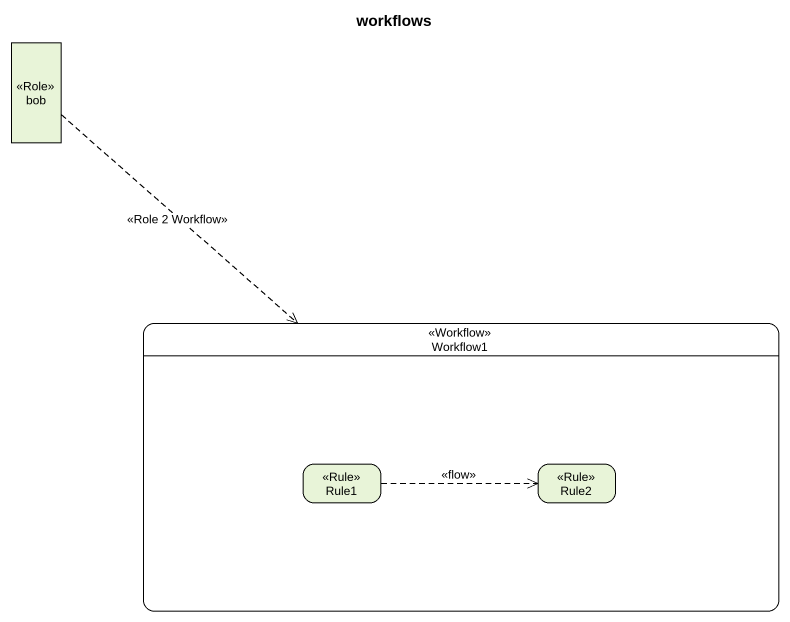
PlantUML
@startuml
title workflows
hide empty description
state bob <<Role>>
state Workflow1 <<Workflow>> {
  state Rule1 <<Rule>>
  state Rule2 <<Rule>>
}
bob -[dashed]-> Workflow1 : <<Role 2 Workflow>>
Rule1 -right[dashed]-> Rule2 : <<flow>>
@enduml
